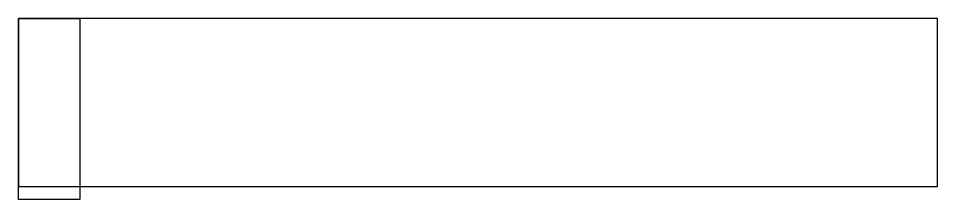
# Model space of a CAD drawing. Header units: millimetres. Extents: x 0 to 75, y 0 to 14.7.
import ezdxf

# ---------------------------------------------------------------- set-up
doc = ezdxf.new("R2010")
doc.units = ezdxf.units.MM
doc.layers.get('0').update_dxf_attribs({"linetype": 'CONTINUOUS'})

msp = doc.modelspace()

# ---------------------------------------------------------------- linework, layer by layer
for points in [[(0, 0), (0, 14.743), (5, 14.743), (5, 0)], [(75, 14.743), (0, 14.743), (0, 1.065), (75, 1.065)]]:
    msp.add_lwpolyline(points, close=True)

doc.saveas('drawing.dxf')
